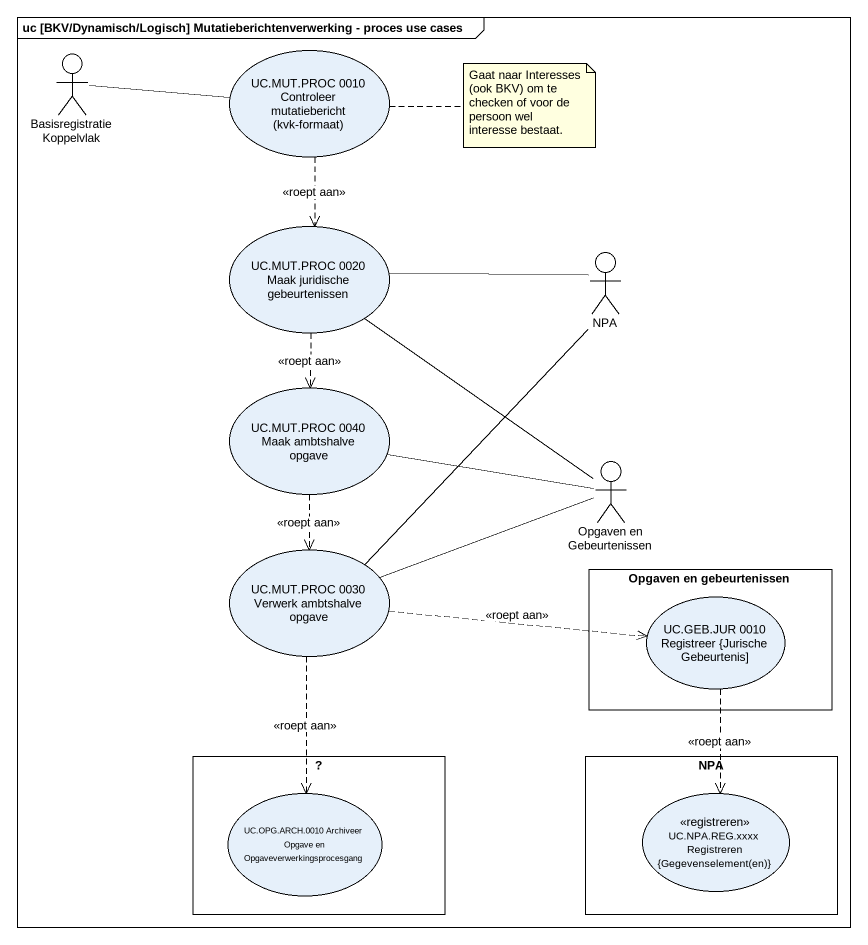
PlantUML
@startuml
mainframe uc [BKV/Dynamisch/Logisch] Mutatieberichtenverwerking - proces use cases
actor "Basisregistratie Koppelvlak" as Basisregistratie_Koppelvlak
usecase "UC.MUT.PROC 0010 Controleer mutatiebericht (kvk-formaat)" as UC_MUT_PROC_0010_Controleer
usecase "UC.MUT.PROC 0020 Maak juridische gebeurtenissen" as UC_MUT_PROC_0020_Maak
actor NPA
usecase "UC.MUT.PROC 0040 Maak ambtshalve opgave" as UC_MUT_PROC_0040_Maak
actor "Opgaven en Gebeurtenissen" as Opgaven_en_Gebeurtenissen
usecase "UC.MUT.PROC 0030 Verwerk ambtshalve opgave" as UC_MUT_PROC_0030_Verwerk
rectangle "Opgaven en gebeurtenissen" as Opgaven_en_gebeurtenissen {
  usecase "UC.GEB.JUR 0010 Registreer {Jurische Gebeurtenis]" as UC_GEB_JUR_0010_Registreer
}
rectangle "?" as rectangle1 {
  usecase "UC.OPG.ARCH.0010 Archiveer Opgave en Opgaveverwerkingsprocesgang" as UC_OPG_ARCH_0010_Archiveer
}
rectangle "NPA" as NPA_2 {
  usecase "UC.NPA.REG.xxxx Registreren {Gegevenselement(en)}" as UC_NPA_REG_xxxx_Registreren <<registreren>>
}
Basisregistratie_Koppelvlak -right- UC_MUT_PROC_0010_Controleer
UC_MUT_PROC_0010_Controleer ..> UC_MUT_PROC_0020_Maak : <<roept aan>>
UC_MUT_PROC_0020_Maak -right- NPA
UC_MUT_PROC_0020_Maak ..> UC_MUT_PROC_0040_Maak : <<roept aan>>
UC_MUT_PROC_0040_Maak -right- Opgaven_en_Gebeurtenissen
UC_MUT_PROC_0040_Maak ..> UC_MUT_PROC_0030_Verwerk : <<roept aan>>
Opgaven_en_Gebeurtenissen -up- UC_MUT_PROC_0020_Maak
UC_MUT_PROC_0030_Verwerk -up- NPA
UC_MUT_PROC_0030_Verwerk -right- Opgaven_en_Gebeurtenissen
UC_MUT_PROC_0030_Verwerk .right.> UC_GEB_JUR_0010_Registreer : <<roept aan>>
UC_MUT_PROC_0030_Verwerk ..> UC_OPG_ARCH_0010_Archiveer : <<roept aan>>
UC_GEB_JUR_0010_Registreer ..> UC_NPA_REG_xxxx_Registreren : <<roept aan>>
note right of UC_MUT_PROC_0010_Controleer : Gaat naar Interesses (ook BKV) om te checken of voor de persoon wel interesse bestaat.
@enduml
